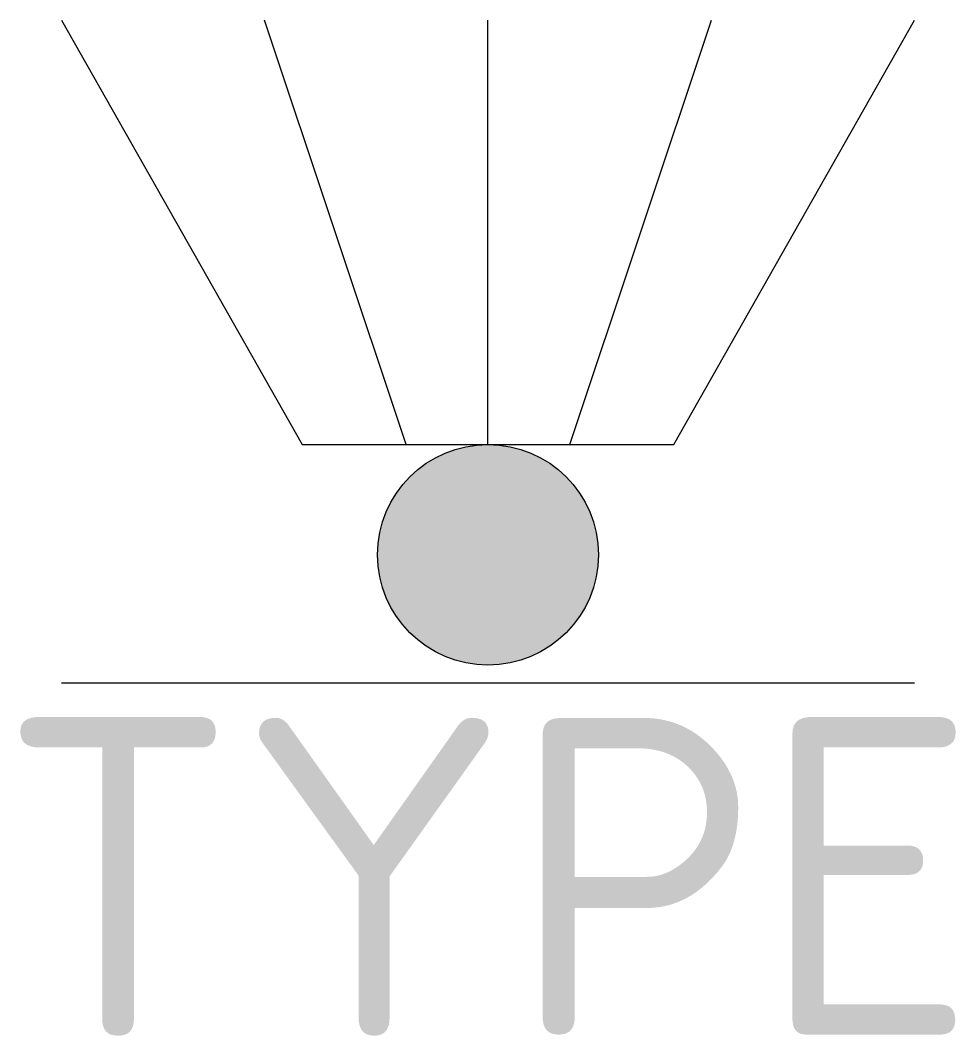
# Model space of a CAD drawing. Extents: x -2.65 to 2.65, y -2 to 3.75.
import ezdxf
from ezdxf.enums import TextEntityAlignment as Align

# ---------------------------------------------------------------- set-up
doc = ezdxf.new("R2010")
doc.units = 0
doc.styles.add('NLCS-ISO', font='NLCS-ISO.ttf')

msp = doc.modelspace()

# ---------------------------------------------------------------- hatches: boundary and pattern name
h = msp.add_hatch(color=256)
edge = h.paths.add_edge_path()
edge.add_arc((0, 0.725), 0.625, 0, 360)

# ---------------------------------------------------------------- linework, layer by layer
at = {"flags": 128}
for points in [[(-2.4148, 3.7532), (-1.0517, 1.35), (1.0517, 1.35), (2.4148, 3.7532)], [(-0.4627, 1.35), (-1.2659, 3.7532)], [(0, 1.35), (0, 3.7532)], [(0.4627, 1.35), (1.2659, 3.7532)], [(-2.4148, 0), (2.4148, 0)]]:
    msp.add_lwpolyline(points, dxfattribs=at)
msp.add_circle((0, 0.725), 0.625)

# ---------------------------------------------------------------- texts
at = {"style": 'NLCS-ISO'}
msp.add_attdef('TYPE', text='', height=1.8, dxfattribs=at).set_placement((0, -0.2), align=Align.TOP_CENTER)

doc.saveas('drawing.dxf')
